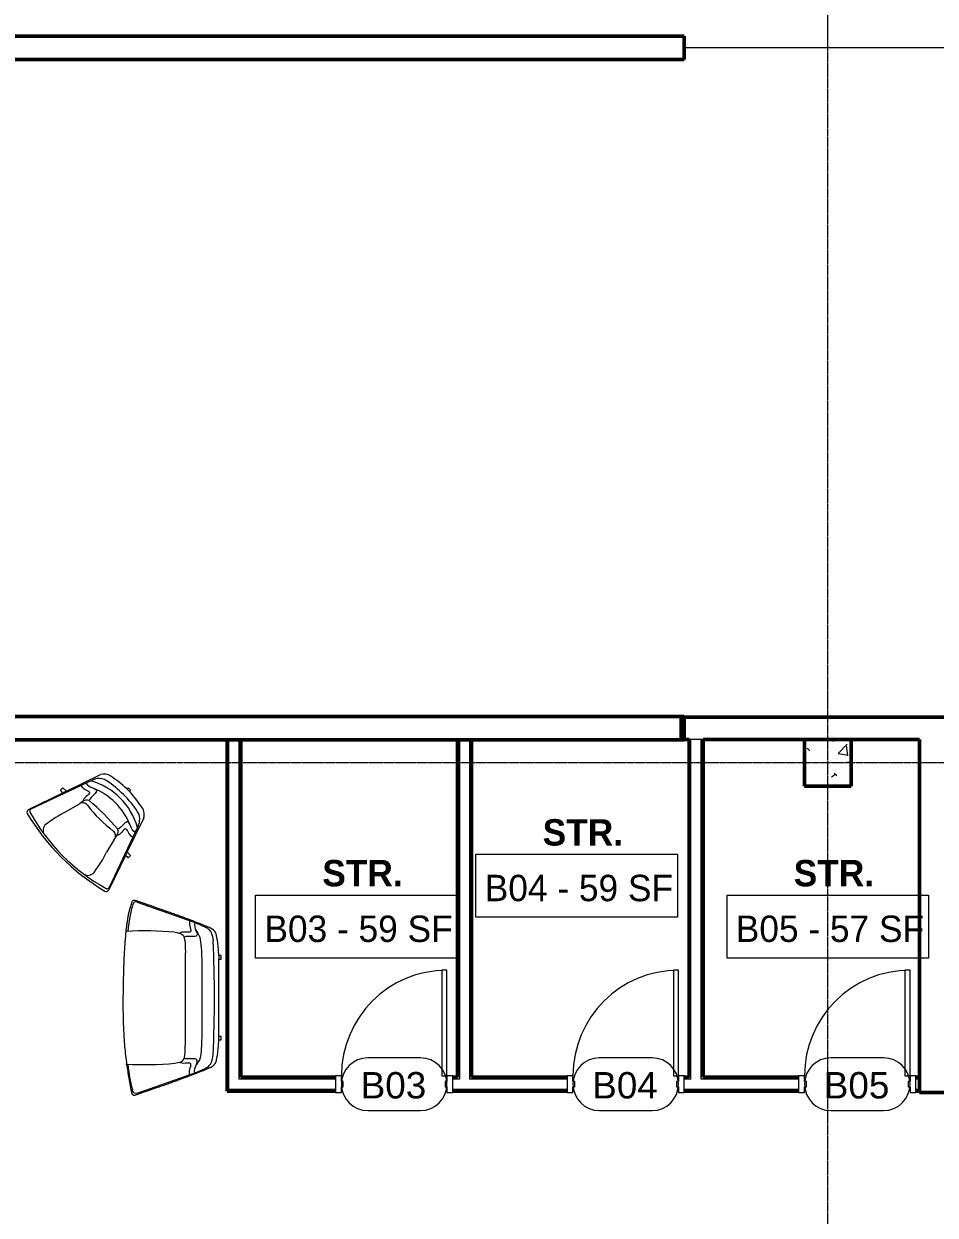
# Model space of a CAD drawing. Header units: inches. Extents: x -4218 to -1814, y 9706 to 12426.
# Drawn here: x -3428.6 to -3117.7, y 11381 to 11787.2 of the extents above; entities that cross this region are included whole.
import ezdxf

# ---------------------------------------------------------------- set-up
doc = ezdxf.new("R2010")
doc.units = ezdxf.units.IN
doc.header["$MEASUREMENT"] = 0
doc.linetypes.add('Grid Line 1_2_', pattern=[0.875, 0.5, -0.125, 0.125, -0.125])
for name, color, linetype, lineweight in [('0-2', 7, 'Continuous', 9), ('A-ANNO-DIMS', 211, 'Continuous', 9), ('A-ANNO-DIMS-96', 211, 'Continuous', 9), ('A-AREA-IDEN', 2, 'Continuous', 9), ('A-DOOR-3', 31, 'Continuous', 20), ('A-DOOR-4', 31, 'Continuous', 9), ('A-DOOR-FRAM', 31, 'Continuous', 20), ('A-DOOR-IDEN', 31, 'Continuous', 9), ('A-FLOR-1', 10, 'Continuous', 13), ('A-WALL', 113, 'Continuous', 13), ('A-WALL-3', 250, 'Continuous', 50), ('I-FURN', 30, 'Continuous', 9), ('I-WALL-2', 2, 'Continuous', 50), ('S-COLS', 52, 'Continuous', 9), ('S-COLS-1', 250, 'Continuous', 50), ('S-FNDN-7', 32, 'Continuous', 50), ('S-GRID-1', 1, 'Grid Line 1_2_', 9)]:
    doc.layers.add(name, color=color, linetype=linetype, lineweight=lineweight)
doc.styles.add('Arial_1', font='arial.ttf', dxfattribs={"height": 9})
doc.styles.add('Century Gothic', font='ufonts.com_century-gothic.ttf', dxfattribs={"height": 9})
doc.styles.add('Century Gothic_B', font='GOTHICB.TTF', dxfattribs={"height": 9})
doc.dimstyles.new('OD__1_8__Tol__', dxfattribs={"dimscale": 12, "dimtxt": 9.397514, "dimasz": 1, "dimexe": 0.75, "dimexo": 0.5, "dimgap": 0.125, "dimtad": 1, "dimdec": 3, "dimrnd": 0.125, "dimzin": 3, "dimdsep": 46, "dimlunit": 4, "dimtxsty": 'Century Gothic', "dimblk1": 'OBLIQUE', "dimblk2": 'OBLIQUE', "dimsah": 1, "dimcen": 0.09, "dimdle": 0.75, "dimazin": 0, "dimtfac": 1, "dimtdec": 4, "dimtix": 1, "dimtmove": 0, "dimatfit": 3, "dimfxl": 1, "dimtvp": 1, "dimtfill": 1, "dimfrac": 2, "dimtolj": 1, "dimtzin": 0, "dimarcsym": 2})

# ---------------------------------------------------------------- blocks, each defined once
blk = doc.blocks.new('DIMBLOCK13-FLOOR PLAN - BASEMENT')
at = {"layer": 'A-ANNO-DIMS-96'}
for p, q in [((-3045.16, 12098.19), (-3045.16, 9880.19)), ((-2832.12, 12089.19), (-3054.16, 12089.19)), ((-3045.16, 12089.19), (-2832.12, 12089.19)), ((-3813.32, 9889.19), (-3036.16, 9889.19)), ((-3045.16, 9889.19), (-3813.32, 9889.19))]:
    blk.add_line(p, q, dxfattribs=at)
at = {"layer": 'A-ANNO-DIMS-96', "lineweight": 50}
for p, q in [((-3045.16, 12089.19), (-3051.16, 12095.19)), ((-3045.16, 12089.19), (-3039.16, 12083.19)), ((-3045.16, 9889.19), (-3051.16, 9895.19)), ((-3045.16, 9889.19), (-3039.16, 9883.19))]:
    blk.add_line(p, q, dxfattribs=at)
at = {"layer": 'A-ANNO-DIMS-96', "color": 0, "insert": (-3058.19, 10966.44), "char_height": 9, "width": 54.5951, "attachment_point": 1, "rotation": 90, "line_spacing_factor": 0.984502, "style": 'Century Gothic', "bg_fill": 3, "box_fill_scale": 1.25, "bg_fill_color": 256, "bg_fill_true_color": 13158600, "bg_fill_transparency": 0}
blk.add_mtext('183\' - 4"', dxfattribs=at)
blk = doc.blocks.new('_Oblique')
at = {"color": 0, "linetype": 'ByBlock', "lineweight": -2}
blk.add_line((-0.5, -0.5), (0.5, 0.5), dxfattribs=at)
blk = doc.blocks.new('Concrete-Rectangular-Column - ONE-V4-FLOOR PLAN - BASEMENT')
at = {"layer": 'S-COLS'}
h = blk.add_hatch(dxfattribs=at)
h.set_pattern_fill('FP_6', color=256, style=0, pattern_type=2)
h.set_pattern_definition([(50, (3154.324, -11535.19), (27.5427, -2.40992), [2.88, -31.68]), (355, (3154.324, -11535.19), (-5.327844, 28.884266), [2.304, -25.344]), (100.451, (3156.62, -11535.39), (22.215316, 26.47393), [2.448, -26.924]), (46.184, (3154.324, -11527.51), (40.98187, -6.35642), [4.32, -47.52]), (96.636, (3157.74, -11528.04), (35.89075, 37.40619), [3.671, -40.386]), (351.184, (3154.324, -11527.51), (35.89097, 37.40622), [3.456, -38.016]), (21, (3158.164, -11529.43), (22.921036, -15.46073), [2.88, -31.68]), (326, (3158.164, -11529.43), (9.34353, 27.84574), [2.304, -25.344]), (71.451, (3160.074, -11530.718), (32.26477, 12.38442), [2.448, -26.924]), (37.5, (3154.324, -11535.189), (0.466855, 12.782707), [1.267, -23.77, 1.267, -24.461, -25.44]), (37.5, (3154.324, -11535.189), (0.466855, 12.782707), [-50.765, 1.267, -24.173]), (7.5, (3154.324, -11535.189), (10.10159, 15.14509), [1.267, -13.402, 1.267, -23.194, -9.696]), (7.5, (3154.324, -11535.189), (10.10159, 15.14509), [-39.13, 1.267, -8.429]), (327.5, (3145.761, -11535.189), (20.499161, -0.86578), [1.267, -8.333, 1.267, -28.685, -39.744]), (327.5, (3145.761, -11535.189), (20.499161, -0.86578), [-39.552, 1.267, -38.477]), (317.5, (3141.921, -11535.189), (22.39478, 3.844288), [1.267, -11.213, 1.267, -18.624, -28.224]), (317.5, (3141.921, -11535.189), (22.39478, 3.844288), [-32.371, 1.267, -26.957])])
h.paths.add_polyline_path([(6.56, -8), (8, -8), (8, 8), (-8, 7.99), (-8, -8), (0, -8)], flags=0)
at = {"layer": 'S-COLS-1'}
for p, q in [((8, 8), (-8, 8)), ((-8, 8), (-8, -8)), ((8, -8), (8, 8)), ((-8, -8), (8, -8))]:
    blk.add_line(p, q, dxfattribs=at)

msp = doc.modelspace()

# ---------------------------------------------------------------- linework, layer by layer
at = {"layer": 'A-WALL'}
for p, q in [((-3358.64914, 11423.8644), (-3358.64914, 11542.9894)), ((-3355.14914, 11427.3644), (-3355.14914, 11542.9894)), ((-3280.02414, 11542.9894), (-3280.02414, 11427.3644)), ((-3276.52414, 11542.9894), (-3276.52414, 11427.3644)), ((-3196.89914, 11543.1769), (-3201.64914, 11543.1769)), ((-3201.02414, 11427.3644), (-3201.02414, 11543.1769)), ((-3197.52414, 11427.3644), (-3197.52414, 11543.1769)), ((-3322.27414, 11427.3644), (-3355.14914, 11427.3644)), ((-3280.02414, 11427.3644), (-3282.27414, 11427.3644)), ((-3243.27414, 11427.3644), (-3276.52414, 11427.3644)), ((-3201.02414, 11427.3644), (-3203.27414, 11427.3644)), ((-3164.27414, 11427.3644), (-3197.52414, 11427.3644)), ((-3123.08664, 11427.3644), (-3124.27414, 11427.3644)), ((-3322.27414, 11423.8644), (-3358.64914, 11423.8644)), ((-3243.27414, 11423.8644), (-3282.27414, 11423.8644)), ((-3164.27414, 11423.8644), (-3203.27414, 11423.8644)), ((-3123.08664, 11423.8644), (-3124.27414, 11423.8644))]:
    msp.add_line(p, q, dxfattribs=at)
at = {"layer": 'I-WALL-2'}
for p, q in [((-3359.27414, 11542.9894), (-3359.27414, 11423.2394)), ((-3354.52414, 11542.9894), (-3359.27414, 11542.9894)), ((-3354.52414, 11427.9894), (-3354.52414, 11542.9894)), ((-3275.89914, 11542.9894), (-3280.64914, 11542.9894)), ((-3280.64914, 11542.9894), (-3280.64914, 11427.9894)), ((-3275.89914, 11427.9894), (-3275.89914, 11542.9894)), ((-3201.64914, 11543.1769), (-3201.64914, 11427.9894)), ((-3196.89914, 11427.9894), (-3196.89914, 11543.1769)), ((-3322.27414, 11427.9894), (-3354.52414, 11427.9894)), ((-3280.64914, 11427.9894), (-3282.27414, 11427.9894)), ((-3243.27414, 11427.9894), (-3275.89914, 11427.9894)), ((-3201.64914, 11427.9894), (-3203.27414, 11427.9894)), ((-3164.27414, 11427.9894), (-3196.89914, 11427.9894)), ((-3123.08664, 11427.9894), (-3124.27414, 11427.9894)), ((-3359.27414, 11423.2394), (-3322.27414, 11423.2394)), ((-3282.27414, 11423.2394), (-3243.27414, 11423.2394)), ((-3203.27414, 11423.2394), (-3164.27414, 11423.2394)), ((-3124.27414, 11423.2394), (-3123.08664, 11423.2394))]:
    msp.add_line(p, q, dxfattribs=at)
at = {"layer": 'S-FNDN-7'}
for p, q in [((-2816.44874, 11550.8019), (-3204.37374, 11550.8019)), ((-3204.37374, 11550.8019), (-3204.37374, 11543.1769)), ((-3204.37374, 11543.1769), (-3201.64914, 11543.1769)), ((-3196.89914, 11543.1769), (-3162.32374, 11543.1769)), ((-3146.32374, 11543.1769), (-3123.08664, 11543.1769)), ((-3123.08664, 11543.1769), (-3123.08664, 11422.8019)), ((-3123.08664, 11422.8019), (-3110.27414, 11422.8019))]:
    msp.add_line(p, q, dxfattribs=at)

# ---------------------------------------------------------------- next in the draw order: dimensions: what is measured, and where the dimension line sits
at = {"layer": 'A-ANNO-DIMS'}
dim = msp.add_linear_dim(base=(-3045.15688, 9889.1894), p1=(-2826.12374, 12089.1894), p2=(-3819.32374, 9889.1894), angle=90, dimstyle='OD__1_8__Tol__', override={"dimpost": '<>', "dimfxl": 2413.803273}, dxfattribs=at)
dim.commit()
dim.dimension.update_dxf_attribs({"geometry": 'DIMBLOCK13-FLOOR PLAN - BASEMENT', "text_midpoint": (-3051.38326, 10989.1894)})

# ---------------------------------------------------------------- next in the draw order: linework, layer by layer
at = {"layer": 'A-AREA-IDEN', "flags": 128}
for points in [[(-3274.35197, 11504.01883), (-3205.61181, 11504.01883), (-3205.61181, 11482.52276), (-3274.35197, 11482.52276)], [(-3349.52844, 11490.11938), (-3280.78828, 11490.11938), (-3280.78828, 11468.62331), (-3349.52844, 11468.62331)], [(-3188.71024, 11490.11938), (-3119.97008, 11490.11938), (-3119.97008, 11468.62331), (-3188.71024, 11468.62331)]]:
    msp.add_lwpolyline(points, close=True, dxfattribs=at)
at = {"layer": 'A-DOOR-3'}
for p, q in [((-3284.27414, 11464.4894), (-3286.02414, 11464.4894)), ((-3286.02414, 11464.4894), (-3286.02414, 11428.4894)), ((-3284.27414, 11428.4894), (-3284.27414, 11464.4894)), ((-3205.27414, 11464.4894), (-3207.02414, 11464.4894)), ((-3207.02414, 11464.4894), (-3207.02414, 11428.4894)), ((-3205.27414, 11428.4894), (-3205.27414, 11464.4894)), ((-3126.27414, 11464.4894), (-3128.02414, 11464.4894)), ((-3128.02414, 11464.4894), (-3128.02414, 11428.4894)), ((-3126.27414, 11428.4894), (-3126.27414, 11464.4894)), ((-3286.02414, 11428.4894), (-3284.27414, 11428.4894)), ((-3207.02414, 11428.4894), (-3205.27414, 11428.4894)), ((-3128.02414, 11428.4894), (-3126.27414, 11428.4894))]:
    msp.add_line(p, q, dxfattribs=at)
at = {"layer": 'A-DOOR-4'}
for centre in [(-3284.27414, 11428.4894), (-3205.27414, 11428.4894), (-3126.27414, 11428.4894)]:
    msp.add_arc(centre, 36, 90, 180, dxfattribs=at)
at = {"layer": 'A-DOOR-FRAM'}
for p, q in [((-3320.27414, 11428.4894), (-3322.27414, 11428.4894)), ((-3322.27414, 11428.4894), (-3322.27414, 11422.7394)), ((-3320.27414, 11426.5519), (-3320.27414, 11428.4894)), ((-3284.27414, 11428.4894), (-3284.27414, 11426.5519)), ((-3282.27414, 11428.4894), (-3284.27414, 11428.4894)), ((-3282.27414, 11422.7394), (-3282.27414, 11428.4894)), ((-3241.27414, 11428.4894), (-3243.27414, 11428.4894)), ((-3243.27414, 11428.4894), (-3243.27414, 11422.7394)), ((-3241.27414, 11426.5519), (-3241.27414, 11428.4894)), ((-3205.27414, 11428.4894), (-3205.27414, 11426.5519)), ((-3203.27414, 11428.4894), (-3205.27414, 11428.4894)), ((-3203.27414, 11422.7394), (-3203.27414, 11428.4894)), ((-3162.27414, 11428.4894), (-3164.27414, 11428.4894)), ((-3164.27414, 11428.4894), (-3164.27414, 11422.7394)), ((-3162.27414, 11426.5519), (-3162.27414, 11428.4894)), ((-3126.27414, 11428.4894), (-3126.27414, 11426.5519)), ((-3124.27414, 11428.4894), (-3126.27414, 11428.4894)), ((-3124.27414, 11422.7394), (-3124.27414, 11428.4894)), ((-3322.27414, 11422.7394), (-3320.27414, 11422.7394)), ((-3319.64914, 11426.5519), (-3320.27414, 11426.5519)), ((-3320.27414, 11422.7394), (-3320.27414, 11424.6769)), ((-3320.27414, 11424.6769), (-3319.64914, 11424.6769)), ((-3319.64914, 11424.6769), (-3319.64914, 11426.5519)), ((-3284.27414, 11426.5519), (-3284.89914, 11426.5519)), ((-3284.89914, 11426.5519), (-3284.89914, 11424.6769)), ((-3284.89914, 11424.6769), (-3284.27414, 11424.6769)), ((-3284.27414, 11424.6769), (-3284.27414, 11422.7394)), ((-3284.27414, 11422.7394), (-3282.27414, 11422.7394)), ((-3243.27414, 11422.7394), (-3241.27414, 11422.7394)), ((-3240.64914, 11426.5519), (-3241.27414, 11426.5519)), ((-3241.27414, 11422.7394), (-3241.27414, 11424.6769)), ((-3241.27414, 11424.6769), (-3240.64914, 11424.6769)), ((-3240.64914, 11424.6769), (-3240.64914, 11426.5519)), ((-3205.27414, 11426.5519), (-3205.89914, 11426.5519)), ((-3205.89914, 11426.5519), (-3205.89914, 11424.6769)), ((-3205.89914, 11424.6769), (-3205.27414, 11424.6769)), ((-3205.27414, 11424.6769), (-3205.27414, 11422.7394)), ((-3205.27414, 11422.7394), (-3203.27414, 11422.7394)), ((-3164.27414, 11422.7394), (-3162.27414, 11422.7394)), ((-3161.64914, 11426.5519), (-3162.27414, 11426.5519)), ((-3162.27414, 11422.7394), (-3162.27414, 11424.6769)), ((-3162.27414, 11424.6769), (-3161.64914, 11424.6769)), ((-3161.64914, 11424.6769), (-3161.64914, 11426.5519)), ((-3126.27414, 11426.5519), (-3126.89914, 11426.5519)), ((-3126.89914, 11426.5519), (-3126.89914, 11424.6769)), ((-3126.89914, 11424.6769), (-3126.27414, 11424.6769)), ((-3126.27414, 11424.6769), (-3126.27414, 11422.7394)), ((-3126.27414, 11422.7394), (-3124.27414, 11422.7394))]:
    msp.add_line(p, q, dxfattribs=at)
at = {"layer": 'A-DOOR-IDEN'}
for p, q in [((-3293.27414, 11434.6144), (-3311.27414, 11434.6144)), ((-3214.27414, 11434.6144), (-3232.27414, 11434.6144)), ((-3135.27414, 11434.6144), (-3153.27414, 11434.6144)), ((-3311.27414, 11416.6144), (-3293.27414, 11416.6144)), ((-3232.27414, 11416.6144), (-3214.27414, 11416.6144)), ((-3153.27414, 11416.6144), (-3135.27414, 11416.6144))]:
    msp.add_line(p, q, dxfattribs=at)
for centre, start, end in [((-3311.27414, 11425.6144), 90, 270), ((-3293.27414, 11425.6144), 270, 90), ((-3232.27414, 11425.6144), 90, 270), ((-3214.27414, 11425.6144), 270, 90), ((-3153.27414, 11425.6144), 90, 270), ((-3135.27414, 11425.6144), 270, 90)]:
    msp.add_arc(centre, 9, start, end, dxfattribs=at)
at = {"layer": 'A-FLOR-1'}
for p, q in [((-3154.32374, 11778.9894), (-3154.32374, 11839.1894)), ((-3001.38553, 11778.9894), (-3203.32374, 11778.9894))]:
    msp.add_line(p, q, dxfattribs=at)
at = {"layer": 'A-WALL-3'}
for p, q in [((-3203.32374, 11782.9894), (-3747.32374, 11782.9894)), ((-3203.32374, 11774.9894), (-3203.32374, 11782.9894)), ((-3436.40505, 11774.9894), (-3203.32374, 11774.9894)), ((-3203.32374, 11550.9894), (-3436.40505, 11550.9894)), ((-3203.32374, 11542.9894), (-3203.32374, 11550.9894)), ((-3477.32374, 11542.9894), (-3203.32374, 11542.9894))]:
    msp.add_line(p, q, dxfattribs=at)
at = {"layer": 'I-FURN'}
for p, q in [((-3405.21805, 11529.28383), (-3426.1692, 11519.36464)), ((-3414.06586, 11525.55846), (-3402.47616, 11531.21114)), ((-3427.02956, 11519.23564), (-3415.24637, 11524.98269)), ((-3416.11907, 11525.8837), (-3415.27407, 11526.7287)), ((-3415.24637, 11524.98269), (-3416.11907, 11525.8837)), ((-3415.27407, 11526.7287), (-3414.06586, 11525.55846)), ((-3414.06586, 11525.55846), (-3415.24637, 11524.98269)), ((-3393.50848, 11526.35573), (-3393.01271, 11526.72865)), ((-3393.01271, 11526.72865), (-3392.16771, 11525.88365)), ((-3392.16771, 11525.88365), (-3392.54408, 11525.3833)), ((-3409.78661, 11521.1473), (-3414.25007, 11518.46539)), ((-3387.68527, 11516.42025), (-3393.33795, 11504.83055)), ((-3389.61258, 11513.67835), (-3399.53177, 11492.72721)), ((-3397.74911, 11509.1098), (-3400.37024, 11504.7475)), ((-3393.33795, 11504.83055), (-3393.91372, 11503.65004)), ((-3393.33795, 11504.83055), (-3392.16771, 11503.62234)), ((-3393.91372, 11503.65004), (-3399.66077, 11491.86685)), ((-3393.01271, 11502.77734), (-3393.91372, 11503.65004)), ((-3392.16771, 11503.62234), (-3393.01271, 11502.77734)), ((-3389.90521, 11487.67592), (-3370.85328, 11480.96817)), ((-3361.31678, 11469.47984), (-3362.10096, 11469.47984)), ((-3362.10096, 11441.92084), (-3362.10096, 11468.27878)), ((-3362.10096, 11468.27878), (-3361.31678, 11468.27878)), ((-3361.26678, 11468.32878), (-3361.26678, 11469.42984)), ((-3361.31678, 11441.92084), (-3362.10096, 11441.92084)), ((-3362.10096, 11440.71978), (-3361.31678, 11440.71978)), ((-3361.26678, 11440.76978), (-3361.26678, 11441.87084)), ((-3389.90521, 11422.5237), (-3370.85328, 11429.23144))]:
    msp.add_line(p, q, dxfattribs=at)
for centre, radius, start, end in [((-3411.96051, 11506.9359), 22.95352, 15.7025253, 74.2974747), ((-3402.59668, 11523.93028), 5.96088, 99.9112806, 116.0887194), ((-3402.85469, 11525.40687), 4.46192, 56.0887194, 99.9112806), ((-3401.35874, 11526.9282), 4.4263, 57.045006, 104.622521), ((-3422.14923, 11496.77502), 38.99573, 33.9112806, 56.0887194), ((-3417.12313, 11501.97172), 33.94454, 45.9183079, 57.6323485), ((-3413.65099, 11505.24542), 23.05484, 22.0769621, 67.9230379), ((-3403.89974, 11514.94734), 15.42679, 42.6029695, 47.6790104), ((-3417.12313, 11501.97172), 33.94454, 33.0983566, 43.6064414), ((-3408.54483, 11519.59012), 1.99169, 36.0990544, 128.5707105), ((-3389.47475, 11492.05436), 35.4858, 122.2304112, 124.6333647), ((-3407.12326, 11520.23866), 2.23436, 70.1566321, 124.8557293), ((-3369.16033, 11549.7391), 47.60827, 217.4900374, 232.5707105), ((-3459.31216, 11459.58425), 82.10816, 40.1543429, 49.8456571), ((-3391.96821, 11517.53767), 4.4263, 345.3774797, 42.1505781), ((-3426.61337, 11518.38233), 0.9494, 116, 210.9501898), ((-3361.41762, 11557.47879), 76.96925, 210.9501898, 239.0498102), ((-3425.84148, 11518.67245), 0.76584, 115.3349303, 207.0902536), ((-3368.02133, 11550.87508), 66.9483, 209.0922262, 240.9077738), ((-3396.02729, 11481.34119), 41.35548, 116.1445663, 127.2111374), ((-3393.48954, 11516.04172), 4.46192, 350.0887194, 33.9112806), ((-3419.47074, 11512.21433), 2.59021, 127.2111374, 217.2111374), ((-3398.65775, 11511.77315), 2.23436, 325.1442707, 19.8433679), ((-3394.96613, 11516.29973), 5.96088, 333.9112806, 350.0887194), ((-3399.30629, 11510.35158), 1.99169, 321.4292895, 52.5707105), ((-3426.84205, 11529.42166), 35.4858, 325.3666353, 327.7695888), ((-3437.54662, 11522.86359), 41.35548, 322.7888626, 334.0199766), ((-3406.67348, 11499.42014), 2.59021, 232.7888626, 322.7888626), ((-3400.51408, 11492.28304), 0.9494, 239.0498102, 334), ((-3400.22396, 11493.05492), 0.76584, 242.9097464, 334.6650697), ((-3342.88994, 11473.38351), 50.38737, 164.9740547, 175.0259453), ((-3387.24169, 11373.20893), 104.70672, 84.4122783, 93.5877217), ((-3821.82076, 11455.09981), 458.22972, 357.5725009, 2.4274991), ((-4943.03969, 11455.09981), 1569.61304, 359.44190947, 0.55809053), ((-3361.31678, 11469.42984), 0.05, 0, 90), ((-3361.31678, 11468.32878), 0.05, 270, 0), ((-3361.31678, 11441.87084), 0.05, 0, 90), ((-3361.31678, 11440.76978), 0.05, 270, 0), ((-3387.24169, 11536.99069), 104.70672, 266.4122783, 275.5877217), ((-3342.88994, 11436.8161), 50.38737, 184.9740547, 195.0259453)]:
    msp.add_arc(centre, radius, start, end, dxfattribs=at)
for points, knots in [([(-3409.152, 11527.42133), (-3408.52293, 11526.61146), (-3406.9912, 11525.76853), (-3405.72276, 11524.97094), (-3407.08445, 11524.02995), (-3408.56314, 11522.54965), (-3408.40022, 11522.07216)], [0, 0, 0, 0, 0.1221934593, 0.2623978314, 0.4124404887, 0.5340574579, 0.5340574579, 0.5340574579, 0.5340574579]), ([(-3407.40644, 11528.24775), (-3406.87262, 11527.26429), (-3404.87306, 11526.63492), (-3403.34702, 11525.78152), (-3404.41807, 11524.52347), (-3406.03091, 11523.04943), (-3406.36481, 11522.34035)], [0, 0, 0, 0, 0.1414553238, 0.2981065097, 0.4572852699, 0.5889724318, 0.5889724318, 0.5889724318, 0.5889724318]), ([(-3391.47508, 11509.74441), (-3392.28495, 11510.37348), (-3393.12788, 11511.90521), (-3393.92547, 11513.17364), (-3394.86646, 11511.81196), (-3396.34676, 11510.33327), (-3396.82425, 11510.49619)], [0, 0, 0, 0, 0.1221934593, 0.2623978314, 0.4124404887, 0.5340574579, 0.5340574579, 0.5340574579, 0.5340574579]), ([(-3390.64866, 11511.48996), (-3391.63211, 11512.02379), (-3392.26149, 11514.02335), (-3393.11489, 11515.54939), (-3394.37294, 11514.47834), (-3395.84698, 11512.86549), (-3396.55606, 11512.5316)], [0, 0, 0, 0, 0.1414553238, 0.2981065097, 0.4572852699, 0.5889724318, 0.5889724318, 0.5889724318, 0.5889724318]), ([(-3390.6349, 11488.28225), (-3390.71121, 11488.29317), (-3390.859, 11488.30454), (-3391.06722, 11488.2911), (-3391.25876, 11488.24422), (-3391.51796, 11488.12092), (-3391.73282, 11487.88669), (-3391.87533, 11487.50682), (-3391.91481, 11487.26889), (-3391.92661, 11487.13794)], [0, 0, 0, 0, 0.111111111, 0.222222222, 0.333333333, 0.444444444, 0.722222222, 0.861111111, 1, 1, 1, 1]), ([(-3389.90521, 11487.67592), (-3390.25487, 11487.79903), (-3391.05133, 11487.79903), (-3391.27855, 11487.23052), (-3391.55449, 11486.44676)], [0, 0, 0, 0, 0.049427586, 0.1116388426, 0.1116388426, 0.1116388426, 0.1116388426]), ([(-3362.82755, 11476.15657), (-3362.86165, 11476.32687), (-3362.94024, 11476.64853), (-3363.08901, 11477.07704), (-3363.23961, 11477.38203), (-3363.37541, 11477.6), (-3363.48436, 11477.75494), (-3363.60066, 11477.89934), (-3363.72452, 11478.03152), (-3363.8555, 11478.15495), (-3363.99317, 11478.27311), (-3364.13775, 11478.38427), (-3364.28945, 11478.48668), (-3364.44784, 11478.58383), (-3364.61249, 11478.67917), (-3364.7836, 11478.77103), (-3364.9614, 11478.85763), (-3365.14545, 11478.94247), (-3365.33535, 11479.02868), (-3365.53121, 11479.11564), (-3365.80065, 11479.22978), (-3366.29247, 11479.43421), (-3367.05226, 11479.74841), (-3368.05434, 11480.15099), (-3369.14476, 11480.58068), (-3370.7141, 11481.18776), (-3372.45279, 11481.84466), (-3374.35411, 11482.54806), (-3375.60767, 11483.00604), (-3376.65121, 11483.38379), (-3377.45089, 11483.6717), (-3378.27043, 11483.96508), (-3379.37898, 11484.36007), (-3380.50616, 11484.75911), (-3381.63297, 11485.15599), (-3382.4043, 11485.42681), (-3383.0976, 11485.66967), (-3383.71816, 11485.88655), (-3384.32565, 11486.09858), (-3384.92615, 11486.30774), (-3385.51443, 11486.51232), (-3386.0853, 11486.71062), (-3386.6447, 11486.9046), (-3387.18343, 11487.09122), (-3387.70257, 11487.27086), (-3388.20325, 11487.44387), (-3388.67625, 11487.60723), (-3389.12747, 11487.76289), (-3389.5519, 11487.9092), (-3390.07423, 11488.08924), (-3390.42246, 11488.20915), (-3390.6349, 11488.28225)], [0, 0, 0, 0, 0.020833333, 0.041666667, 0.0625, 0.072916667, 0.083333333, 0.09375, 0.104166667, 0.114583333, 0.125, 0.135416667, 0.145833333, 0.15625, 0.166666667, 0.177083333, 0.1875, 0.197916667, 0.208333333, 0.21875, 0.229166667, 0.25, 0.291666667, 0.333333333, 0.375, 0.416666667, 0.5, 0.541666667, 0.583333333, 0.604166667, 0.625, 0.645833333, 0.666666667, 0.708333333, 0.729166667, 0.75, 0.765625, 0.78125, 0.796875, 0.8125, 0.828125, 0.84375, 0.859375, 0.875, 0.890625, 0.90625, 0.921875, 0.9375, 0.953125, 0.96875, 1, 1, 1, 1]), ([(-3391.92661, 11487.13794), (-3392.03279, 11486.87087), (-3392.23773, 11486.3027), (-3392.52327, 11485.35129), (-3392.74206, 11484.46831), (-3392.90629, 11483.71336), (-3393.02465, 11483.12759), (-3393.13793, 11482.52013), (-3393.24591, 11481.88923), (-3393.34905, 11481.23855), (-3393.44781, 11480.57174), (-3393.54195, 11479.88698), (-3393.63125, 11479.18243), (-3393.71617, 11478.46176), (-3393.79716, 11477.72864), (-3393.87399, 11476.98124), (-3393.94644, 11476.21771), (-3394.01497, 11475.44174), (-3394.08002, 11474.65697), (-3394.14138, 11473.86159), (-3394.19881, 11473.05376), (-3394.25278, 11472.23714), (-3394.30373, 11471.41541), (-3394.35144, 11470.58672), (-3394.39569, 11469.74925), (-3394.43692, 11468.90666), (-3394.47561, 11468.06262), (-3394.5115, 11467.2153), (-3394.54439, 11466.36286), (-3394.57473, 11465.50898), (-3394.60297, 11464.65731), (-3394.62889, 11463.80602), (-3394.65225, 11462.9533), (-3394.67352, 11462.10278), (-3394.69968, 11460.97663), (-3394.72786, 11459.57859), (-3394.75411, 11457.91962), (-3394.77487, 11456.29217), (-3394.79178, 11454.14932), (-3394.79194, 11451.52354), (-3394.7498, 11448.43003), (-3394.62692, 11444.35355), (-3394.38804, 11440.30367), (-3394.00158, 11436.19081), (-3393.66081, 11433.31316), (-3393.28613, 11430.64263), (-3392.95958, 11428.59386), (-3392.67061, 11426.92612), (-3392.36072, 11425.23237), (-3392.10621, 11423.93686), (-3391.92661, 11423.06168)], [0, 0, 0, 0, 0.023809524, 0.047619048, 0.071428571, 0.083333333, 0.095238095, 0.107142857, 0.119047619, 0.130952381, 0.142857143, 0.154761905, 0.166666667, 0.178571429, 0.19047619, 0.202380952, 0.214285714, 0.226190476, 0.238095238, 0.25, 0.261904762, 0.273809524, 0.285714286, 0.297619048, 0.30952381, 0.321428571, 0.333333333, 0.345238095, 0.357142857, 0.369047619, 0.380952381, 0.392857143, 0.404761905, 0.416666667, 0.428571429, 0.452380952, 0.476190476, 0.5, 0.523809524, 0.571428571, 0.619047619, 0.666666667, 0.761904762, 0.80952381, 0.857142857, 0.892857143, 0.928571429, 0.946428571, 0.964285714, 1, 1, 1, 1]), ([(-3372.09329, 11481.44662), (-3372.22261, 11480.41737), (-3371.72993, 11478.7188), (-3371.39313, 11477.24099), (-3373.04021, 11477.54191), (-3375.15674, 11477.54076), (-3375.38176, 11477.08268)], [0, 0, 0, 0, 0.1221934593, 0.2623978314, 0.4124404887, 0.5340574579, 0.5340574579, 0.5340574579, 0.5340574579]), ([(-3370.27463, 11480.7967), (-3370.63062, 11479.69438), (-3369.67468, 11477.74623), (-3369.22474, 11475.99305), (-3370.93245, 11475.89761), (-3373.1889, 11476.05404), (-3373.9588, 11475.79803)], [0, 0, 0, 0, 0.1414553238, 0.2981065097, 0.4572852699, 0.5889724318, 0.5889724318, 0.5889724318, 0.5889724318]), ([(-3370.85328, 11480.96817), (-3367.25812, 11479.51564), (-3365.11153, 11478.57859), (-3364.393, 11476.83294), (-3364.00225, 11474.50821)], [0, 0, 0, 0, 0.2252067732, 0.4081870568, 0.4081870568, 0.4081870568, 0.4081870568]), ([(-3377.04643, 11477.41811), (-3375.86408, 11477.28049), (-3374.25147, 11476.7248), (-3373.50111, 11475.75297), (-3373.50111, 11470.38841)], [0, 0, 0, 0, 0.114550127, 0.3450509509, 0.3450509509, 0.3450509509, 0.3450509509]), ([(-3369.92292, 11478.14243), (-3368.84506, 11476.5476), (-3368.15707, 11474.30462), (-3367.82721, 11469.64877), (-3367.79976, 11439.68029), (-3368.11143, 11436.07991), (-3368.66401, 11433.85494), (-3369.68564, 11432.39305)], [0, 0, 0, 0, 0.248897785, 1.278681745, 2.343765666, 3.342718009, 3.556846566, 3.556846566, 3.556846566, 3.556846566]), ([(-3362.10096, 11469.47984), (-3362.13548, 11470.30875), (-3362.1996, 11471.44939), (-3362.32095, 11472.76249), (-3362.4208, 11473.64531), (-3362.52596, 11474.42686), (-3362.6686, 11475.33485), (-3362.76465, 11475.86781), (-3362.82755, 11476.15657)], [0, 0, 0, 0, 0.25, 0.375, 0.5, 0.625, 0.75, 1, 1, 1, 1]), ([(-3377.04643, 11432.7815), (-3375.54699, 11433.12768), (-3374.25147, 11433.47481), (-3373.50111, 11434.44664), (-3373.50111, 11439.81121)], [0, 0, 0, 0, 0.1141085901, 0.3344859545, 0.3344859545, 0.3344859545, 0.3344859545]), ([(-3362.82755, 11434.04305), (-3362.76465, 11434.3318), (-3362.6686, 11434.86477), (-3362.52596, 11435.77276), (-3362.4208, 11436.5543), (-3362.32095, 11437.43713), (-3362.1996, 11438.75023), (-3362.13548, 11439.89087), (-3362.10096, 11440.71978)], [0, 0, 0, 0, 0.25, 0.375, 0.5, 0.625, 0.75, 1, 1, 1, 1]), ([(-3370.85328, 11429.23144), (-3367.25812, 11430.68398), (-3365.11153, 11431.62103), (-3364.393, 11433.36667), (-3364.00225, 11435.69141)], [0, 0, 0, 0, 0.2252067732, 0.4081870568, 0.4081870568, 0.4081870568, 0.4081870568]), ([(-3390.6349, 11421.91737), (-3390.35165, 11422.01483), (-3389.87638, 11422.17856), (-3389.13083, 11422.43555), (-3388.32272, 11422.71439), (-3387.20333, 11423.10129), (-3385.22697, 11423.78649), (-3383.04185, 11424.54826), (-3380.78785, 11425.34078), (-3379.37899, 11425.83954), (-3378.27043, 11426.23454), (-3377.45089, 11426.52791), (-3376.65121, 11426.81582), (-3375.60767, 11427.19358), (-3374.35411, 11427.65156), (-3372.45279, 11428.35496), (-3370.71409, 11429.01183), (-3369.14476, 11429.61898), (-3368.05433, 11430.04848), (-3367.21931, 11430.38453), (-3366.59633, 11430.63899), (-3366.07794, 11430.85498), (-3365.67922, 11431.01954), (-3365.40873, 11431.13805), (-3365.31216, 11431.18177), (-3365.1689, 11431.24657), (-3364.9601, 11431.3416), (-3364.76185, 11431.4397), (-3364.63443, 11431.5091), (-3364.55076, 11431.55655), (-3364.4073, 11431.63953), (-3364.25053, 11431.73759), (-3364.10144, 11431.84279), (-3363.99367, 11431.92701), (-3363.8898, 11432.01517), (-3363.75625, 11432.13614), (-3363.63056, 11432.26573), (-3363.52789, 11432.39011), (-3363.47141, 11432.46514), (-3363.38867, 11432.57986), (-3363.27201, 11432.76068), (-3363.13346, 11433.02923), (-3362.97294, 11433.43615), (-3362.87869, 11433.7876), (-3362.82755, 11434.04305)], [0, 0, 0, 0, 0.041666667, 0.0625, 0.083333333, 0.125, 0.166666667, 0.25, 0.291666667, 0.333333333, 0.354166667, 0.375, 0.395833333, 0.416666667, 0.458333333, 0.5, 0.583333333, 0.625, 0.666666667, 0.708333333, 0.729166667, 0.75, 0.78125, 0.7890625, 0.79296875, 0.796875, 0.8125, 0.828125, 0.83203125, 0.8359375, 0.84375, 0.859375, 0.8671875, 0.875, 0.8828125, 0.890625, 0.90625, 0.9140625, 0.91796875, 0.921875, 0.9375, 0.953125, 0.96875, 1, 1, 1, 1]), ([(-3372.09329, 11428.75299), (-3372.22041, 11429.79399), (-3371.71635, 11431.50944), (-3371.37066, 11433.00226), (-3373.03685, 11432.70384), (-3375.17659, 11432.71245), (-3375.40246, 11433.17635)], [0, 0, 0, 0, 0.1221934593, 0.2623978314, 0.4124404887, 0.5340574579, 0.5340574579, 0.5340574579, 0.5340574579]), ([(-3370.27463, 11429.40292), (-3370.62108, 11430.51374), (-3369.55463, 11432.39644), (-3369.1716, 11434.21734), (-3370.88595, 11434.33044), (-3373.15401, 11434.19607), (-3373.92475, 11434.461)], [0, 0, 0, 0, 0.1441141351, 0.3036304679, 0.4661543812, 0.5996296456, 0.5996296456, 0.5996296456, 0.5996296456]), ([(-3391.92661, 11423.06168), (-3391.91717, 11422.95692), (-3391.88826, 11422.76261), (-3391.81378, 11422.5178), (-3391.7114, 11422.31667), (-3391.5832, 11422.15733), (-3391.43154, 11422.03762), (-3391.27322, 11421.9622), (-3391.13903, 11421.92602), (-3391.03978, 11421.90974), (-3390.88591, 11421.895), (-3390.74937, 11421.90098), (-3390.6349, 11421.91737)], [0, 0, 0, 0, 0.111111111, 0.222222222, 0.333333333, 0.444444444, 0.555555556, 0.666666667, 0.75, 0.791666667, 0.833333333, 1, 1, 1, 1]), ([(-3389.90521, 11422.5237), (-3390.25487, 11422.40059), (-3391.05133, 11422.40059), (-3391.27855, 11422.96909), (-3391.55449, 11423.75285)], [0, 0, 0, 0, 0.049427586, 0.1116388426, 0.1116388426, 0.1116388426, 0.1116388426])]:
    msp.add_open_spline(points, degree=3, knots=knots, dxfattribs=at)
for points in [[(-3362.10096, 11469.47984), (-3362.10096, 11468.87931), (-3362.10096, 11468.27878)], [(-3362.10096, 11440.71978), (-3362.10096, 11441.32031), (-3362.10096, 11441.92084)]]:
    msp.add_open_spline(points, degree=2, dxfattribs=at)
at = {"layer": 'S-GRID-1'}
for p, q in [((-3154.32374, 9836.17969), (-3154.32374, 12376.79045)), ((-1814.20638, 11535.1894), (-4168.71446, 11535.1894))]:
    msp.add_line(p, q, dxfattribs=at)

# ---------------------------------------------------------------- next in the draw order: block references
at = {"layer": '0-2'}
msp.add_blockref('Concrete-Rectangular-Column - ONE-V4-FLOOR PLAN - BASEMENT', (-3154.32374, 11535.1894), dxfattribs=at)

# ---------------------------------------------------------------- next in the draw order: texts
at = {"layer": 'A-AREA-IDEN', "char_height": 9, "attachment_point": 1}
for s, insert, width, style in [('STR.', (-3251.60394, 11515.98697), 27.876, 'Century Gothic_B'), ('STR.', (-3326.78041, 11502.08752), 27.876, 'Century Gothic_B'), ('STR.', (-3165.96221, 11502.08752), 27.876, 'Century Gothic_B'), ('B04 - 59 SF', (-3271.35197, 11497.01883), 75.75, 'Century Gothic'), ('B03 - 59 SF', (-3346.52844, 11483.11938), 75.75, 'Century Gothic'), ('B05 - 57 SF', (-3185.71024, 11483.11938), 75.75, 'Century Gothic')]:
    msp.add_mtext(s, dxfattribs=dict(at, insert=insert, width=width, style=style))
at = {"layer": 'A-DOOR-IDEN', "char_height": 9, "width": 27.27, "attachment_point": 1, "style": 'Arial_1'}
for s, insert in [('B03', (-3313.69184, 11429.7583)), ('B04', (-3234.69184, 11429.7583)), ('B05', (-3155.69184, 11429.7583))]:
    msp.add_mtext(s, dxfattribs=dict(at, insert=insert))

doc.saveas('drawing.dxf')
